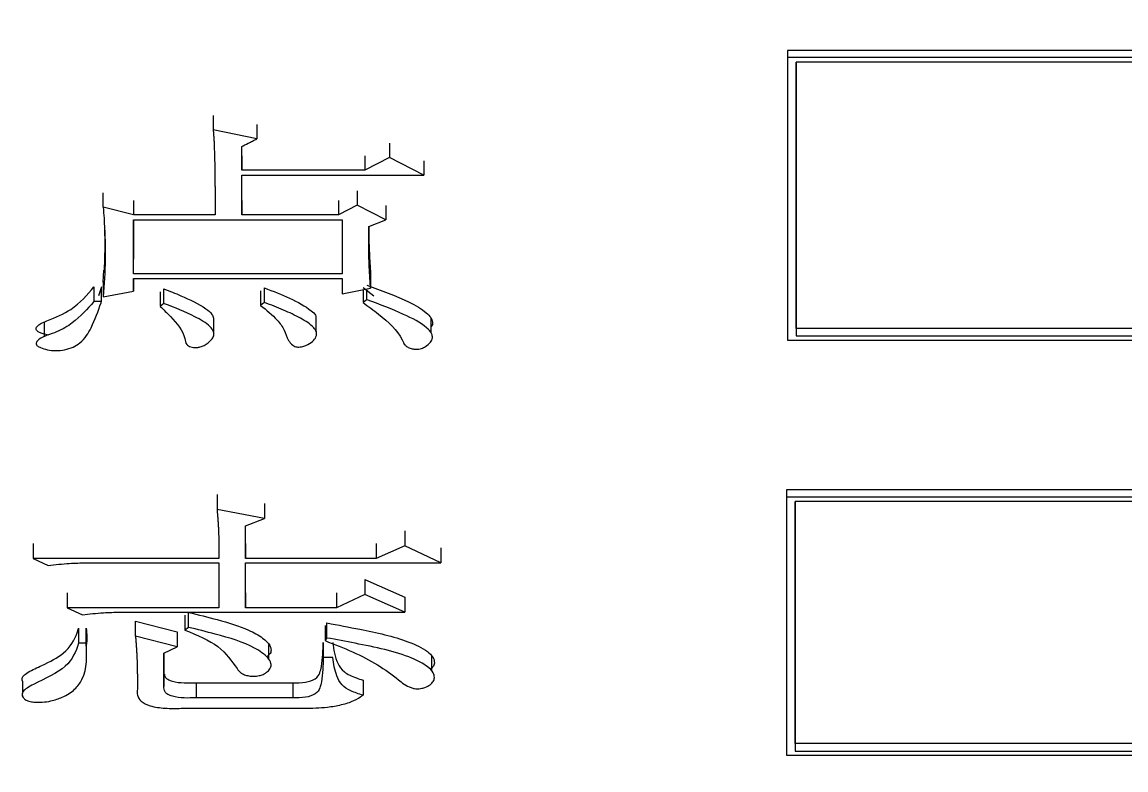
# Model space of a CAD drawing. Header units: millimetres. Extents: x 2126 to 3741, y 477 to 1658.
# Drawn here: x 2361.09 to 2367.39, y 822.98 to 827.25 of the extents above; entities that cross this region are included whole.
import ezdxf

# ---------------------------------------------------------------- set-up
doc = ezdxf.new("R2010")
doc.units = ezdxf.units.MM

msp = doc.modelspace()

# ---------------------------------------------------------------- linework, layer by layer
at = {"color": 7, "linetype": 'Continuous', "lineweight": 25}
for p, q in [((2373.9174, 827.0851), (2365.46, 827.0852)), ((2365.46, 827.0852), (2365.46, 825.4744)), ((2365.46, 827.0852), (2365.46, 827.0449)), ((2373.9324, 827.0448), (2365.46, 827.0449)), ((2373.9422, 827.0186), (2365.51, 827.0186)), ((2362.1839, 826.7133), (2362.1839, 826.6318)), ((2362.4327, 826.6628), (2362.4327, 826.5812)), ((2362.4327, 826.5812), (2362.1839, 826.6318)), ((2362.3462, 826.4021), (2362.3462, 826.5363)), ((2363.19, 826.5565), (2363.19, 826.4747)), ((2362.3462, 826.4839), (2362.3462, 826.4021)), ((2363.0493, 826.4839), (2363.0493, 826.4021)), ((2363.19, 826.4747), (2363.0493, 826.4021)), ((2363.3847, 826.3742), (2363.19, 826.4747)), ((2363.3847, 826.4561), (2363.3847, 826.3742)), ((2363.0493, 826.4021), (2362.3462, 826.4021)), ((2362.3462, 826.3742), (2363.3847, 826.3742)), ((2362.3462, 826.1465), (2362.3462, 826.3742)), ((2363.0061, 826.284), (2363.0061, 826.2019)), ((2361.5565, 826.1908), (2361.5565, 826.273)), ((2361.7296, 826.2287), (2361.7296, 826.1465)), ((2362.3462, 826.2287), (2362.3462, 826.1465)), ((2362.8979, 826.2287), (2362.8979, 826.1465)), ((2361.7296, 826.1465), (2361.5565, 826.1908)), ((2363.0061, 826.2019), (2362.8979, 826.1465)), ((2363.1683, 826.1189), (2363.0061, 826.2019)), ((2363.1683, 826.2011), (2363.1683, 826.1189)), ((2362.1948, 826.1465), (2361.7296, 826.1465)), ((2361.7296, 825.8109), (2361.7296, 826.1189)), ((2361.7296, 826.1189), (2361.7296, 825.8939)), ((2362.8979, 826.1465), (2362.3462, 826.1465)), ((2362.9195, 826.1189), (2362.9195, 825.8109)), ((2363.071, 826.0802), (2363.1683, 826.1189)), ((2361.7296, 825.8109), (2361.7296, 825.8936)), ((2361.5566, 825.7631), (2361.5596, 825.8317)), ((2361.7296, 825.7126), (2361.7296, 825.7836)), ((2361.7296, 825.7836), (2361.7296, 825.7126)), ((2362.9195, 825.7836), (2362.9195, 825.6963)), ((2363.0818, 825.8118), (2363.0818, 825.729)), ((2361.5026, 825.7359), (2361.5026, 825.6527)), ((2361.5457, 825.7359), (2361.5284, 825.6853)), ((2361.5457, 825.6527), (2361.5457, 825.7357)), ((2361.5566, 825.7628), (2361.5566, 825.6799)), ((2361.5566, 825.6799), (2361.7296, 825.7126)), ((2361.9027, 825.6418), (2361.9027, 825.7248)), ((2362.4544, 825.7142), (2362.4544, 825.631)), ((2362.9195, 825.6963), (2363.0818, 825.729)), ((2363.1012, 825.6838), (2363.0386, 825.7305)), ((2363.0386, 825.7203), (2363.0386, 825.6473)), ((2363.0602, 825.6636), (2363.0602, 825.7246)), ((2361.5457, 825.6527), (2361.5025, 825.6527)), ((2361.8811, 825.7087), (2361.8811, 825.6256)), ((2361.2187, 825.5356), (2361.2187, 825.4519)), ((2362.1865, 825.4747), (2362.1865, 825.5584)), ((2362.7713, 825.4828), (2362.7713, 825.5665)), ((2363.4265, 825.4751), (2363.4265, 825.5588)), ((2365.46, 825.4744), (2365.46, 825.4328)), ((2365.51, 825.4995), (2365.51, 825.4577)), ((2374.5635, 825.4994), (2365.51, 825.4995)), ((2365.46, 825.4328), (2374.5914, 825.4328)), ((2365.51, 825.4577), (2374.5809, 825.4577)), ((2374.9481, 824.5793), (2365.4552, 824.5794)), ((2365.4552, 824.5794), (2365.4552, 823.1086)), ((2365.4552, 824.5794), (2365.4552, 824.5372)), ((2362.2056, 824.5523), (2362.2056, 824.4676)), ((2374.9658, 824.5371), (2365.4552, 824.5372)), ((2362.476, 824.4156), (2362.2056, 824.4676)), ((2362.476, 824.5003), (2362.476, 824.4156)), ((2374.9758, 824.513), (2365.5052, 824.5131)), ((2362.3679, 824.3741), (2362.476, 824.4156)), ((2362.3679, 824.188), (2362.3679, 824.3741)), ((2363.2765, 824.3451), (2363.2765, 824.2602)), ((2362.3679, 824.273), (2362.3679, 824.188)), ((2363.1143, 824.273), (2363.1143, 824.188)), ((2363.2765, 824.2602), (2363.1143, 824.188)), ((2363.4821, 824.1622), (2363.2765, 824.2602)), ((2361.1563, 824.188), (2361.2429, 824.1468)), ((2362.2164, 824.188), (2361.1563, 824.188)), ((2361.4592, 824.1623), (2362.2164, 824.1623)), ((2362.2164, 824.1623), (2362.2164, 823.9063)), ((2363.1143, 824.188), (2362.3679, 824.188)), ((2362.3679, 824.1623), (2363.4821, 824.1622)), ((2362.3679, 823.9063), (2362.3679, 824.1623)), ((2363.0494, 824.0681), (2363.0494, 823.9828)), ((2363.0494, 824.0681), (2363.2765, 823.9663)), ((2362.3679, 823.9917), (2362.3679, 823.9063)), ((2362.8871, 823.9917), (2362.8871, 823.9063)), ((2363.0494, 823.9828), (2362.8871, 823.9063)), ((2363.2765, 823.8809), (2363.0494, 823.9828)), ((2363.2765, 823.9663), (2363.2765, 823.8809)), ((2361.351, 823.9063), (2361.4376, 823.8656)), ((2362.2164, 823.9063), (2361.351, 823.9063)), ((2362.8871, 823.9063), (2362.3679, 823.9063)), ((2361.6539, 823.8809), (2363.2765, 823.8809)), ((2361.7405, 823.7439), (2361.7405, 823.8296)), ((2361.7405, 823.8296), (2361.9785, 823.769)), ((2362.0217, 823.8649), (2362.0217, 823.7793)), ((2361.4158, 823.7892), (2361.4158, 823.7035)), ((2361.4592, 823.7035), (2361.4592, 823.7892)), ((2361.9785, 823.769), (2361.9785, 823.6833)), ((2362.0434, 823.7946), (2362.0217, 823.7793)), ((2362.8222, 823.8043), (2362.8222, 823.7186)), ((2361.4592, 823.7035), (2361.4158, 823.7035)), ((2361.9785, 823.6833), (2361.7405, 823.7439)), ((2362.5019, 823.611), (2362.5019, 823.6974)), ((2362.8114, 823.7086), (2362.8114, 823.6229)), ((2361.9027, 823.648), (2361.9785, 823.6833)), ((2361.9027, 823.4574), (2361.9027, 823.648)), ((2361.9027, 823.648), (2361.9027, 823.5434)), ((2363.431, 823.5459), (2363.431, 823.6323)), ((2362.8655, 823.6229), (2362.8114, 823.6229)), ((2361.9027, 823.5434), (2361.9027, 823.4574)), ((2361.0955, 823.4872), (2361.0955, 823.4181)), ((2362.0866, 823.4786), (2362.0866, 823.3925)), ((2362.0866, 823.4786), (2362.6383, 823.4786)), ((2362.6383, 823.4786), (2362.6383, 823.3925)), ((2363.0386, 823.4935), (2363.0386, 823.4075)), ((2361.0955, 823.4051), (2361.0955, 823.4006)), ((2361.7583, 823.397), (2361.7583, 823.3911)), ((2362.6383, 823.3925), (2362.0866, 823.3925)), ((2362.0001, 823.3328), (2362.7032, 823.3328)), ((2365.5052, 823.1313), (2365.5052, 823.088)), ((2375.5534, 823.1312), (2365.5052, 823.1313)), ((2365.4552, 823.1086), (2365.4552, 823.0654)), ((2365.4552, 823.0654), (2375.581, 823.0653)), ((2365.5052, 823.088), (2375.5715, 823.0879))]:
    msp.add_line(p, q, dxfattribs=at)
at = {"color": 7, "linetype": 'Continuous', "lineweight": 25, "flags": 128}
for points in [[(2361.7296, 826.1189), (2362.3246, 826.1189), (2362.9195, 826.1189)], [(2362.9195, 825.8109), (2362.3246, 825.8109), (2361.7296, 825.8109)], [(2361.7296, 825.7836), (2362.3246, 825.7836), (2362.9195, 825.7836)], [(2362.476, 825.6473), (2362.476, 825.6776), (2362.476, 825.704), (2362.476, 825.7302)], [(2362.476, 825.6473), (2362.4652, 825.6391), (2362.4544, 825.631)], [(2363.0602, 825.6636), (2363.0547, 825.6595), (2363.0466, 825.6534), (2363.0386, 825.6473)], [(2361.9027, 825.6418), (2361.8919, 825.6337), (2361.8811, 825.6255)], [(2361.1563, 824.273), (2361.1563, 824.2518), (2361.1563, 824.2305), (2361.1563, 824.2093), (2361.1563, 824.188)], [(2363.4821, 824.2473), (2363.4821, 824.2258), (2363.4821, 824.194), (2363.4821, 824.1622)], [(2361.351, 823.9917), (2361.351, 823.9704), (2361.351, 823.9491), (2361.351, 823.9277), (2361.351, 823.9063)], [(2362.0434, 823.7946), (2362.0434, 823.8268), (2362.0434, 823.8535), (2362.0434, 823.8801)], [(2362.833, 823.7338), (2362.833, 823.7611), (2362.833, 823.7903), (2362.833, 823.8195)], [(2362.833, 823.7338), (2362.8276, 823.7262), (2362.8222, 823.7186)]]:
    msp.add_lwpolyline(points, dxfattribs=at)
at = {"color": 7, "linetype": 'Continuous', "lineweight": 25}
for points, knots in [([(2362.1313, 889.7619), (2362.1562, 887.2016), (2362.191, 883.6212), (2362.4698, 878.3519), (2362.8051, 873.8875), (2363.3707, 868.5715), (2364.144, 863.0024), (2365.1541, 857.189), (2366.4101, 851.2178), (2367.9208, 845.1417), (2369.6915, 839.0038), (2371.7257, 832.8386), (2374.0251, 826.675), (2376.5904, 820.5382), (2379.4207, 814.4501), (2382.5145, 808.4305), (2385.8692, 802.4978), (2389.4813, 796.6687), (2393.3469, 790.9589), (2397.461, 785.3834), (2401.8182, 779.9561), (2406.4124, 774.6904), (2411.237, 769.5991), (2416.2846, 764.6942), (2421.5476, 759.9873), (2427.0175, 755.4895), (2432.6858, 751.2113), (2438.543, 747.1626), (2444.5796, 743.353), (2450.7855, 739.7913), (2457.1501, 736.4861), (2463.6627, 733.4452), (2470.3119, 730.6761), (2477.0863, 728.1857), (2483.974, 725.9803), (2490.9628, 724.0656), (2498.0404, 722.4471), (2505.1941, 721.1293), (2512.411, 720.1164), (2519.6782, 719.4119), (2526.9824, 719.0191), (2534.3103, 718.9402), (2541.6483, 719.1772), (2548.983, 719.7314), (2556.3007, 720.6035), (2563.5877, 721.7938), (2570.8304, 723.302), (2578.0149, 725.127), (2585.1278, 727.2674), (2592.1553, 729.7213), (2599.0839, 732.4861), (2605.9002, 735.5588), (2612.5909, 738.9359), (2619.1427, 742.6135), (2625.5427, 746.5872), (2631.7781, 750.8522), (2637.8361, 755.4033), (2643.7044, 760.2353), (2649.3709, 765.3424), (2654.8234, 770.719), (2659.871, 776.1657), (2664.5232, 781.6391), (2668.7927, 787.0974), (2672.8351, 792.7223), (2676.6435, 798.5037), (2680.2116, 804.4312), (2683.5336, 810.4936), (2686.6039, 816.6794), (2689.4174, 822.976), (2691.9693, 829.3697), (2694.2554, 835.8449), (2696.2716, 842.3826), (2698.0142, 848.9575), (2699.479, 855.5303), (2700.6606, 862.0242), (2701.5576, 868.3137), (2702.1411, 873.8374), (2702.5087, 878.7202), (2702.7484, 883.5443), (2702.8655, 889.5187), (2702.7552, 895.0355), (2702.4834, 900.3047), (2702.146, 904.7691), (2701.581, 910.0852), (2700.8075, 915.6542), (2699.7976, 921.4676), (2698.5415, 927.4389), (2697.0308, 933.5149), (2695.2601, 939.6528), (2693.2259, 945.8181), (2690.9265, 951.9816), (2688.3612, 958.1185), (2685.5309, 964.2066), (2682.4371, 970.2261), (2679.0824, 976.1589), (2675.4703, 981.988), (2671.6047, 987.6977), (2667.4906, 993.2733), (2663.1334, 998.7006), (2658.5392, 1003.9662), (2653.7146, 1009.0576), (2648.667, 1013.9625), (2643.4041, 1018.6693), (2637.9341, 1023.1671), (2632.2659, 1027.4453), (2626.4086, 1031.494), (2620.372, 1035.3037), (2614.1662, 1038.8655), (2607.8014, 1042.1702), (2601.2894, 1045.2129), (2594.638, 1047.9749), (2588.3559, 1050.3119), (2584.2507, 1051.5905), (2582.4423, 1052.1537)], [0, 0, 0, 0, 0.0102074, 0.014274, 0.021037, 0.0280561, 0.0355867, 0.0434511, 0.0515783, 0.0599113, 0.0684099, 0.0770439, 0.085791, 0.0946336, 0.1035582, 0.112554, 0.1216124, 0.1307262, 0.1398897, 0.1490979, 0.1583469, 0.1676331, 0.1769537, 0.1863062, 0.1956884, 0.2050985, 0.2145348, 0.2239961, 0.233481, 0.2429885, 0.2525178, 0.262068, 0.2716385, 0.2812287, 0.2908382, 0.3004664, 0.3101132, 0.3197782, 0.3294613, 0.3391624, 0.3488814, 0.3586183, 0.3683733, 0.3781464, 0.387938, 0.3977483, 0.4075776, 0.4174265, 0.4272956, 0.4371854, 0.4470968, 0.4570307, 0.4669882, 0.4769704, 0.486979, 0.4970156, 0.5070822, 0.5171812, 0.5273154, 0.5374882, 0.5477037, 0.5569145, 0.5661226, 0.5753266, 0.5845258, 0.5937191, 0.6029052, 0.6120821, 0.6212471, 0.6303962, 0.6395236, 0.6486197, 0.6576679, 0.6666375, 0.6754633, 0.6839789, 0.6919633, 0.6976055, 0.7035012, 0.7112199, 0.7214273, 0.7254939, 0.7322569, 0.739276, 0.7468066, 0.754671, 0.7627982, 0.7711312, 0.7796298, 0.7882638, 0.7970109, 0.8058535, 0.8147781, 0.8237739, 0.8328323, 0.8419461, 0.8511096, 0.8603178, 0.8695668, 0.878853, 0.8881736, 0.8975261, 0.9069083, 0.9163184, 0.9257547, 0.935216, 0.9447009, 0.9542084, 0.9637377, 0.9732879, 0.9828584, 0.9924486, 1, 1, 1, 1]), ([(2365.46, 827.0449), (2365.46, 826.8801), (2365.46, 826.5505), (2365.46, 826.0115), (2365.46, 825.6432), (2365.46, 825.4328)], [0, 0, 0, 0, 0.300081, 0.600162, 1, 1, 1, 1]), ([(2365.51, 827.0186), (2365.51, 826.8539), (2365.51, 826.5246), (2365.51, 826.0033), (2365.51, 825.6515), (2365.51, 825.4577)], [0, 0, 0, 0, 0.309921, 0.619841, 1, 1, 1, 1]), ([(2365.51, 825.4995), (2365.51, 825.6266), (2365.51, 825.881), (2365.51, 826.3839), (2365.51, 826.7675), (2365.51, 827.0186)], [0, 0, 0, 0, 0.256655, 0.51331, 1, 1, 1, 1]), ([(2362.1839, 826.6318), (2362.1842, 826.6282), (2362.1848, 826.6211), (2362.1854, 826.6122), (2362.1861, 826.6032), (2362.1866, 826.5961), (2362.1872, 826.5872), (2362.1877, 826.5801), (2362.1881, 826.573), (2362.1885, 826.5659), (2362.1888, 826.5587), (2362.1892, 826.5463), (2362.1904, 826.5089), (2362.192, 826.4592), (2362.1931, 826.4025), (2362.1934, 826.3671), (2362.1937, 826.3423), (2362.1938, 826.33), (2362.1939, 826.3229), (2362.194, 826.3158), (2362.194, 826.3088), (2362.1941, 826.2999), (2362.1941, 826.2929), (2362.1942, 826.2841), (2362.1943, 826.277), (2362.1943, 826.2699), (2362.1943, 826.2629), (2362.1944, 826.2558), (2362.1944, 826.247), (2362.1945, 826.24), (2362.1945, 826.2312), (2362.1945, 826.2241), (2362.1946, 826.2171), (2362.1946, 826.21), (2362.1946, 826.203), (2362.1946, 826.196), (2362.1946, 826.1907), (2362.1947, 826.1863), (2362.1947, 826.1819), (2362.1947, 826.1784), (2362.1947, 826.174), (2362.1947, 826.1705), (2362.1947, 826.1661), (2362.1947, 826.1626), (2362.1947, 826.1591), (2362.1947, 826.154), (2362.1948, 826.1498), (2362.1948, 826.1465)], [0, 0, 0, 0, 0.021887, 0.043773, 0.054717, 0.076603, 0.087547, 0.109433, 0.120377, 0.13132, 0.153207, 0.16415, 0.207923, 0.383017, 0.470564, 0.558111, 0.601884, 0.623771, 0.634714, 0.645657, 0.667544, 0.678487, 0.700374, 0.711317, 0.733204, 0.744147, 0.755091, 0.776977, 0.787921, 0.809807, 0.820751, 0.842637, 0.853581, 0.864524, 0.886411, 0.897354, 0.908297, 0.919241, 0.924712, 0.935656, 0.941127, 0.952071, 0.957542, 0.968486, 0.973957, 0.979429, 1, 1, 1, 1]), ([(2362.3462, 826.5363), (2362.3586, 826.5427), (2362.3792, 826.5534), (2362.408, 826.5684), (2362.4245, 826.5769), (2362.4327, 826.5812)], [0, 0, 0, 0, 0.4283659, 0.7141823, 1, 1, 1, 1]), ([(2361.5565, 826.1908), (2361.5594, 826.1488), (2361.5625, 826.1016), (2361.5652, 826.0441), (2361.5672, 825.9866), (2361.5689, 825.863), (2361.5613, 825.7508), (2361.5566, 825.6799)], [0, 0, 0, 0, 0.2447343, 0.2753248, 0.336506, 0.5812465, 1, 1, 1, 1]), ([(2361.5623, 826.0981), (2361.5638, 826.0572), (2361.5662, 825.9947), (2361.5632, 825.882), (2361.5616, 825.841), (2361.5609, 825.8249), (2361.5608, 825.8243), (2361.5608, 825.8241)], [0, 0, 0, 0, 0.537965, 0.821873, 0.950268, 0.983843, 1, 1, 1, 1]), ([(2363.0818, 825.729), (2363.0811, 825.7385), (2363.0801, 825.7528), (2363.0791, 825.7684), (2363.0785, 825.7767), (2363.0782, 825.7815), (2363.0778, 825.7875), (2363.0775, 825.7923), (2363.0771, 825.7983), (2363.0768, 825.803), (2363.0765, 825.809), (2363.0762, 825.8138), (2363.0758, 825.8198), (2363.0756, 825.8246), (2363.0752, 825.8306), (2363.0749, 825.8366), (2363.0746, 825.8425), (2363.0744, 825.8485), (2363.0741, 825.8545), (2363.0738, 825.8617), (2363.0735, 825.8689), (2363.0733, 825.8749), (2363.073, 825.8809), (2363.0728, 825.8893), (2363.0725, 825.8989), (2363.0723, 825.9073), (2363.0721, 825.9133), (2363.072, 825.9181), (2363.0719, 825.9241), (2363.0718, 825.929), (2363.0717, 825.935), (2363.0716, 825.9398), (2363.0715, 825.9458), (2363.0714, 825.9518), (2363.0713, 825.9578), (2363.0713, 825.9638), (2363.0712, 825.9687), (2363.0712, 825.9747), (2363.0711, 825.9795), (2363.0711, 825.9855), (2363.0711, 825.9903), (2363.071, 825.9963), (2363.071, 826.0012), (2363.071, 826.0072), (2363.071, 826.012), (2363.071, 826.018), (2363.0709, 826.0229), (2363.0709, 826.0289), (2363.0709, 826.0337), (2363.0709, 826.0398), (2363.0709, 826.0446), (2363.0709, 826.0506), (2363.0709, 826.0554), (2363.0709, 826.0615), (2363.071, 826.0663), (2363.071, 826.073), (2363.071, 826.0772), (2363.071, 826.0802)], [0, 0, 0, 0, 0.082056, 0.123084, 0.133341, 0.153855, 0.164112, 0.184626, 0.194883, 0.215397, 0.225654, 0.246168, 0.256425, 0.276939, 0.287196, 0.30771, 0.328224, 0.338481, 0.358995, 0.379509, 0.400023, 0.420537, 0.430794, 0.451308, 0.492336, 0.51285, 0.523107, 0.543621, 0.553878, 0.574392, 0.584649, 0.605163, 0.61542, 0.635934, 0.656448, 0.666705, 0.687219, 0.697476, 0.71799, 0.728247, 0.748761, 0.759018, 0.779532, 0.789789, 0.810303, 0.82056, 0.841074, 0.851331, 0.871845, 0.882102, 0.902616, 0.912873, 0.933387, 0.943644, 0.964158, 0.974415, 1, 1, 1, 1]), ([(2363.0712, 826.0803), (2363.0713, 826.0692), (2363.0713, 826.0187), (2363.0743, 825.9292), (2363.0793, 825.8511), (2363.0818, 825.812)], [0, 0, 0, 0, 0.123403, 0.561636, 1, 1, 1, 1]), ([(2361.2454, 825.461), (2361.2345, 825.463), (2361.2155, 825.4665), (2361.1934, 825.4752), (2361.1796, 825.4838), (2361.1734, 825.4926), (2361.1734, 825.502), (2361.181, 825.5142), (2361.2013, 825.5292), (2361.2729, 825.5562), (2361.4014, 825.6147), (2361.4648, 825.6906), (2361.5026, 825.7358)], [0, 0, 0, 0, 0.052352, 0.091245, 0.123383, 0.145705, 0.168025, 0.200351, 0.251226, 0.32, 0.595425, 1, 1, 1, 1]), ([(2361.9027, 825.725), (2361.9353, 825.7122), (2362.0211, 825.6785), (2362.1175, 825.6321), (2362.1772, 825.5853), (2362.1831, 825.5657), (2362.1853, 825.5584)], [0, 0, 0, 0, 0.283457, 0.74635, 0.905734, 1, 1, 1, 1]), ([(2362.476, 825.7304), (2362.525, 825.7117), (2362.6234, 825.674), (2362.72, 825.6207), (2362.7661, 825.5815), (2362.769, 825.5693), (2362.7697, 825.5665)], [0, 0, 0, 0, 0.419977, 0.842492, 0.96479, 1, 1, 1, 1]), ([(2363.0602, 825.7468), (2363.101, 825.7316), (2363.2238, 825.686), (2363.3609, 825.6282), (2363.4266, 825.5631), (2363.437, 825.5362), (2363.4346, 825.5177), (2363.4267, 825.51), (2363.4265, 825.5099)], [0, 0, 0, 0, 0.248256, 0.747976, 0.841052, 0.91959, 0.998812, 1, 1, 1, 1]), ([(2361.5026, 825.6527), (2361.4658, 825.6104), (2361.4104, 825.5469), (2361.2965, 825.4768), (2361.2073, 825.4538), (2361.1773, 825.4262), (2361.1728, 825.4153), (2361.1745, 825.4066), (2361.1828, 825.3977), (2361.2032, 825.3869), (2361.2386, 825.3769), (2361.2862, 825.3711), (2361.3384, 825.3763), (2361.3864, 825.392), (2361.4486, 825.4321), (2361.4988, 825.5203), (2361.5292, 825.6002), (2361.545, 825.6505), (2361.5457, 825.6527)], [0, 0, 0, 0, 0.193081, 0.290157, 0.386754, 0.407978, 0.421447, 0.432598, 0.443754, 0.462204, 0.496546, 0.533829, 0.57207, 0.615267, 0.659288, 0.789027, 0.990755, 1, 1, 1, 1]), ([(2362.4544, 825.631), (2362.4879, 825.6037), (2362.5421, 825.5596), (2362.5927, 825.4909), (2362.6055, 825.4408), (2362.6283, 825.4088), (2362.6481, 825.3973), (2362.6604, 825.3935), (2362.6739, 825.3926), (2362.6925, 825.3952), (2362.7208, 825.405), (2362.7525, 825.4237), (2362.7728, 825.4512), (2362.7764, 825.4795), (2362.7485, 825.5179), (2362.6824, 825.5596), (2362.5849, 825.6056), (2362.5133, 825.6333), (2362.4763, 825.6472), (2362.476, 825.6473)], [0, 0, 0, 0, 0.157954, 0.255242, 0.35249, 0.401724, 0.417192, 0.427834, 0.438557, 0.45242, 0.478029, 0.52635, 0.573066, 0.619079, 0.658607, 0.768684, 0.881292, 0.999134, 1, 1, 1, 1]), ([(2363.0386, 825.6473), (2363.0684, 825.6256), (2363.1581, 825.5602), (2363.2465, 825.4786), (2363.272, 825.4079), (2363.2955, 825.391), (2363.3166, 825.3833), (2363.3377, 825.38), (2363.3565, 825.3807), (2363.3762, 825.3856), (2363.4014, 825.3987), (2363.4237, 825.4193), (2363.4375, 825.4452), (2363.4308, 825.4745), (2363.3841, 825.5247), (2363.2548, 825.5895), (2363.1332, 825.6372), (2363.0609, 825.6634), (2363.0602, 825.6636)], [0, 0, 0, 0, 0.113222, 0.341327, 0.387566, 0.408095, 0.428648, 0.444625, 0.457844, 0.471063, 0.493511, 0.536211, 0.570053, 0.604097, 0.65629, 0.801568, 0.997978, 1, 1, 1, 1]), ([(2361.8811, 825.6255), (2361.9008, 825.6064), (2361.9604, 825.5486), (2362.0207, 825.4759), (2362.0251, 825.4152), (2362.0418, 825.3994), (2362.0554, 825.3938), (2362.072, 825.3907), (2362.091, 825.3902), (2362.1128, 825.3938), (2362.1443, 825.4076), (2362.1706, 825.4295), (2362.1896, 825.4566), (2362.1866, 825.4833), (2362.1575, 825.5238), (2362.0592, 825.5786), (2361.9649, 825.6182), (2361.9038, 825.6414), (2361.9027, 825.6418)], [0, 0, 0, 0, 0.107766, 0.324959, 0.382514, 0.397632, 0.412828, 0.427374, 0.444539, 0.463227, 0.487605, 0.551575, 0.589695, 0.627994, 0.678884, 0.799951, 0.99622, 1, 1, 1, 1]), ([(2365.4552, 824.5372), (2365.4552, 824.3862), (2365.4552, 824.0844), (2365.4552, 823.5922), (2365.4552, 823.2569), (2365.4552, 823.0654)], [0, 0, 0, 0, 0.300081, 0.600162, 1, 1, 1, 1]), ([(2362.2056, 824.4676), (2362.2057, 824.4659), (2362.206, 824.4625), (2362.2065, 824.4574), (2362.2069, 824.4523), (2362.2073, 824.4471), (2362.2077, 824.4429), (2362.208, 824.4386), (2362.2083, 824.4343), (2362.2088, 824.4292), (2362.2091, 824.425), (2362.2094, 824.4207), (2362.2097, 824.4164), (2362.2101, 824.4113), (2362.2104, 824.407), (2362.2108, 824.4028), (2362.2111, 824.3985), (2362.2113, 824.3943), (2362.2116, 824.39), (2362.2119, 824.3857), (2362.2122, 824.3806), (2362.2125, 824.3764), (2362.2127, 824.3721), (2362.213, 824.3678), (2362.2132, 824.3636), (2362.2134, 824.3593), (2362.2136, 824.3551), (2362.2138, 824.35), (2362.214, 824.3457), (2362.2142, 824.3415), (2362.2144, 824.3372), (2362.2145, 824.333), (2362.2147, 824.3287), (2362.2148, 824.3244), (2362.215, 824.3193), (2362.2151, 824.3151), (2362.2152, 824.3108), (2362.2153, 824.3066), (2362.2154, 824.3023), (2362.2155, 824.2981), (2362.2156, 824.2939), (2362.2157, 824.2896), (2362.2157, 824.2854), (2362.2158, 824.2811), (2362.2159, 824.276), (2362.216, 824.2718), (2362.216, 824.2675), (2362.2161, 824.2633), (2362.2161, 824.259), (2362.2161, 824.2548), (2362.2162, 824.2506), (2362.2162, 824.2455), (2362.2162, 824.2412), (2362.2163, 824.237), (2362.2163, 824.2328), (2362.2163, 824.2285), (2362.2163, 824.2243), (2362.2164, 824.2201), (2362.2164, 824.215), (2362.2164, 824.2107), (2362.2164, 824.2065), (2362.2164, 824.2023), (2362.2164, 824.198), (2362.2164, 824.1933), (2362.2164, 824.1902), (2362.2164, 824.188)], [0, 0, 0, 0, 0.018243, 0.036487, 0.05473, 0.072974, 0.091217, 0.100339, 0.118582, 0.136826, 0.155069, 0.164191, 0.182434, 0.200678, 0.218921, 0.228043, 0.246286, 0.26453, 0.273652, 0.291895, 0.310138, 0.328382, 0.337504, 0.355747, 0.37399, 0.383112, 0.401356, 0.419599, 0.437843, 0.446964, 0.465208, 0.483451, 0.492573, 0.510816, 0.52906, 0.547303, 0.556425, 0.574668, 0.592912, 0.602033, 0.620277, 0.63852, 0.647642, 0.665886, 0.684129, 0.702372, 0.711494, 0.729738, 0.747981, 0.757103, 0.775346, 0.79359, 0.811833, 0.820955, 0.839198, 0.857442, 0.866563, 0.884807, 0.90305, 0.921294, 0.930415, 0.948659, 0.966902, 0.976024, 1, 1, 1, 1]), ([(2365.5052, 824.5131), (2365.5052, 824.3623), (2365.5052, 824.0608), (2365.5052, 823.5847), (2365.5052, 823.2644), (2365.5052, 823.088)], [0, 0, 0, 0, 0.309921, 0.619841, 1, 1, 1, 1]), ([(2365.5052, 823.1313), (2365.5052, 823.247), (2365.5052, 823.4786), (2365.5052, 823.9356), (2365.5052, 824.2849), (2365.5052, 824.5131)], [0, 0, 0, 0, 0.257589, 0.515179, 1, 1, 1, 1]), ([(2361.2429, 824.1468), (2361.2826, 824.1519), (2361.3538, 824.1611), (2361.4269, 824.1619), (2361.4592, 824.1623)], [0, 0, 0, 0, 0.558835, 1, 1, 1, 1]), ([(2361.4376, 823.8656), (2361.4773, 823.8707), (2361.5485, 823.8797), (2361.6216, 823.8805), (2361.6539, 823.8809)], [0, 0, 0, 0, 0.558835, 1, 1, 1, 1]), ([(2362.0434, 823.8801), (2362.0983, 823.8667), (2362.2172, 823.8376), (2362.3659, 823.7919), (2362.4639, 823.7385), (2362.5057, 823.6982), (2362.5169, 823.6652), (2362.5099, 823.6432), (2362.4963, 823.6325), (2362.492, 823.6291)], [0, 0, 0, 0, 0.249513, 0.540155, 0.702681, 0.82884, 0.898011, 0.96762, 1, 1, 1, 1]), ([(2361.0959, 823.4872), (2361.0946, 823.4917), (2361.0915, 823.5019), (2361.1013, 823.5204), (2361.1386, 823.5475), (2361.2263, 823.5847), (2361.3521, 823.6506), (2361.3973, 823.7312), (2361.413, 823.7803), (2361.4158, 823.7892)], [0, 0, 0, 0, 0.0386302, 0.0873539, 0.1580172, 0.3165779, 0.5810644, 0.9238412, 1, 1, 1, 1]), ([(2361.4592, 823.7892), (2361.4625, 823.7565), (2361.4659, 823.7227), (2361.4584, 823.6893), (2361.4582, 823.6881)], [0, 0, 0, 0, 0.963669, 1, 1, 1, 1]), ([(2362.0217, 823.7793), (2362.0914, 823.7502), (2362.2322, 823.6915), (2362.2935, 823.5938), (2362.3356, 823.538), (2362.3604, 823.5238), (2362.3872, 823.5171), (2362.4168, 823.5148), (2362.4455, 823.5178), (2362.4727, 823.5273), (2362.4952, 823.5423), (2362.513, 823.5637), (2362.5163, 823.5914), (2362.4889, 823.6322), (2362.3963, 823.6988), (2362.2266, 823.7495), (2362.0941, 823.7821), (2362.0434, 823.7946)], [0, 0, 0, 0, 0.175531, 0.354652, 0.388166, 0.407747, 0.427401, 0.446675, 0.466945, 0.484382, 0.511375, 0.539761, 0.574487, 0.616877, 0.705288, 0.887114, 1, 1, 1, 1]), ([(2362.833, 823.8195), (2362.8957, 823.8077), (2363.0543, 823.7779), (2363.26, 823.733), (2363.3938, 823.6706), (2363.4398, 823.6259), (2363.4487, 823.5946), (2363.4415, 823.5701), (2363.4275, 823.56), (2363.4229, 823.5567)], [0, 0, 0, 0, 0.230113, 0.582915, 0.761626, 0.839199, 0.91746, 0.972398, 1, 1, 1, 1]), ([(2361.4158, 823.7035), (2361.3992, 823.6573), (2361.3656, 823.5639), (2361.2083, 823.4953), (2361.122, 823.4503), (2361.0981, 823.4308), (2361.0914, 823.4118), (2361.0966, 823.3958), (2361.1103, 823.3822), (2361.1324, 823.3725), (2361.1665, 823.367), (2361.2097, 823.367), (2361.2666, 823.3749), (2361.3339, 823.3986), (2361.3995, 823.4402), (2361.4675, 823.5419), (2361.4628, 823.6327), (2361.4593, 823.7018), (2361.4592, 823.7035)], [0, 0, 0, 0, 0.166517, 0.336736, 0.370754, 0.398968, 0.419707, 0.44043, 0.457693, 0.475082, 0.493885, 0.523597, 0.555079, 0.603262, 0.6747, 0.747935, 0.993843, 1, 1, 1, 1]), ([(2361.7405, 823.7439), (2361.7406, 823.7422), (2361.7409, 823.7386), (2361.7413, 823.7332), (2361.7417, 823.7278), (2361.7421, 823.7224), (2361.7425, 823.717), (2361.7428, 823.7125), (2361.7432, 823.708), (2361.7435, 823.7035), (2361.7439, 823.6982), (2361.7443, 823.6928), (2361.7446, 823.6883), (2361.7449, 823.6838), (2361.7452, 823.6793), (2361.7455, 823.6748), (2361.7458, 823.6704), (2361.7461, 823.6659), (2361.7464, 823.6605), (2361.7467, 823.6551), (2361.747, 823.6506), (2361.7472, 823.6462), (2361.7475, 823.6417), (2361.7478, 823.6363), (2361.748, 823.6318), (2361.7483, 823.6256), (2361.7486, 823.6193), (2361.7489, 823.6122), (2361.749, 823.6077), (2361.7492, 823.6032), (2361.7494, 823.5987), (2361.7495, 823.5943), (2361.7497, 823.5898), (2361.7498, 823.5853), (2361.7499, 823.58), (2361.7501, 823.5746), (2361.7502, 823.5702), (2361.7503, 823.5657), (2361.7504, 823.5612), (2361.7505, 823.5559), (2361.7506, 823.5514), (2361.7506, 823.547), (2361.7507, 823.5425), (2361.7508, 823.5371), (2361.7508, 823.5327), (2361.7509, 823.5282), (2361.7509, 823.5238), (2361.751, 823.5184), (2361.751, 823.514), (2361.7511, 823.5095), (2361.7511, 823.5051), (2361.7511, 823.4997), (2361.7512, 823.4953), (2361.7512, 823.4908), (2361.7512, 823.4864), (2361.7512, 823.481), (2361.7512, 823.4766), (2361.7512, 823.4721), (2361.7513, 823.4677), (2361.7513, 823.4624), (2361.7513, 823.4579), (2361.7513, 823.4535), (2361.7513, 823.4486), (2361.7513, 823.4446), (2361.7513, 823.4424)], [0, 0, 0, 0, 0.017781, 0.035561, 0.053342, 0.071122, 0.088903, 0.106683, 0.115574, 0.133354, 0.151135, 0.168916, 0.186696, 0.195586, 0.213367, 0.231148, 0.240038, 0.257818, 0.275599, 0.29338, 0.31116, 0.320051, 0.337831, 0.355612, 0.373392, 0.382283, 0.417844, 0.435624, 0.453405, 0.462295, 0.480076, 0.497857, 0.506747, 0.524527, 0.542308, 0.560089, 0.577869, 0.586759, 0.60454, 0.622321, 0.640101, 0.648992, 0.666772, 0.684553, 0.702333, 0.711224, 0.729004, 0.746785, 0.764565, 0.773456, 0.791236, 0.809017, 0.826797, 0.835688, 0.853468, 0.871249, 0.889029, 0.89792, 0.9157, 0.933481, 0.951262, 0.960152, 0.977932, 1, 1, 1, 1]), ([(2362.6383, 823.4786), (2362.6626, 823.4783), (2362.71, 823.4778), (2362.7742, 823.4993), (2362.7934, 823.5351), (2362.8086, 823.604), (2362.8101, 823.6623), (2362.8114, 823.7086)], [0, 0, 0, 0, 0.130352, 0.254709, 0.382976, 0.510106, 1, 1, 1, 1]), ([(2362.8222, 823.7186), (2362.8757, 823.6979), (2363.0378, 823.6352), (2363.1912, 823.5404), (2363.2854, 823.4583), (2363.3303, 823.4451), (2363.3495, 823.4436), (2363.3707, 823.4456), (2363.3966, 823.4528), (2363.423, 823.4667), (2363.4418, 823.4865), (2363.4481, 823.5099), (2363.4397, 823.5397), (2363.4002, 823.5796), (2363.2631, 823.6494), (2363.0532, 823.6922), (2362.8868, 823.7239), (2362.8332, 823.7338), (2362.833, 823.7338)], [0, 0, 0, 0, 0.116248, 0.351545, 0.417546, 0.429975, 0.440278, 0.450547, 0.466965, 0.490882, 0.515264, 0.540739, 0.570383, 0.616277, 0.689853, 0.900941, 0.999644, 1, 1, 1, 1]), ([(2362.8655, 823.7086), (2362.8708, 823.6676), (2362.8782, 823.6101), (2362.9254, 823.5388), (2362.9851, 823.5099), (2363.0257, 823.4975), (2363.0386, 823.4935)], [0, 0, 0, 0, 0.5013943, 0.7026306, 0.9057015, 1, 1, 1, 1]), ([(2362.8114, 823.6229), (2362.8101, 823.5765), (2362.8086, 823.5181), (2362.7934, 823.4491), (2362.7742, 823.4132), (2362.71, 823.3918), (2362.6626, 823.3923), (2362.6383, 823.3925)], [0, 0, 0, 0, 0.490042, 0.617207, 0.745492, 0.869777, 1, 1, 1, 1]), ([(2363.0386, 823.4075), (2363.0143, 823.4151), (2362.9665, 823.4302), (2362.9102, 823.4682), (2362.8884, 823.5172), (2362.8731, 823.5697), (2362.868, 823.6051), (2362.8655, 823.6229)], [0, 0, 0, 0, 0.1777081, 0.35, 0.5672223, 0.7837017, 1, 1, 1, 1]), ([(2361.9059, 823.5278), (2361.9062, 823.5229), (2361.9067, 823.5121), (2361.9238, 823.4974), (2361.9596, 823.4827), (2362.018, 823.4764), (2362.0637, 823.4779), (2362.0866, 823.4786)], [0, 0, 0, 0, 0.123833, 0.265729, 0.412685, 0.704407, 1, 1, 1, 1]), ([(2362.0866, 823.3925), (2362.0636, 823.3918), (2362.018, 823.3903), (2361.9598, 823.3966), (2361.9235, 823.4114), (2361.9027, 823.4309), (2361.9027, 823.4471), (2361.9027, 823.4574)], [0, 0, 0, 0, 0.261231, 0.519065, 0.649006, 0.774533, 1, 1, 1, 1]), ([(2361.7513, 823.4424), (2361.7502, 823.4306), (2361.748, 823.4068), (2361.7684, 823.3712), (2361.8261, 823.3426), (2361.9101, 823.3312), (2361.9699, 823.3323), (2362.0001, 823.3328)], [0, 0, 0, 0, 0.177715, 0.3563568, 0.5410477, 0.7687672, 1, 1, 1, 1]), ([(2362.7032, 823.3328), (2362.7476, 823.3338), (2362.8204, 823.3355), (2362.916, 823.352), (2362.9881, 823.3744), (2363.0219, 823.3966), (2363.0386, 823.4075)], [0, 0, 0, 0, 0.3472592, 0.5698518, 0.7878871, 1, 1, 1, 1])]:
    msp.add_open_spline(points, degree=3, knots=knots, dxfattribs=at)

doc.saveas('drawing.dxf')
